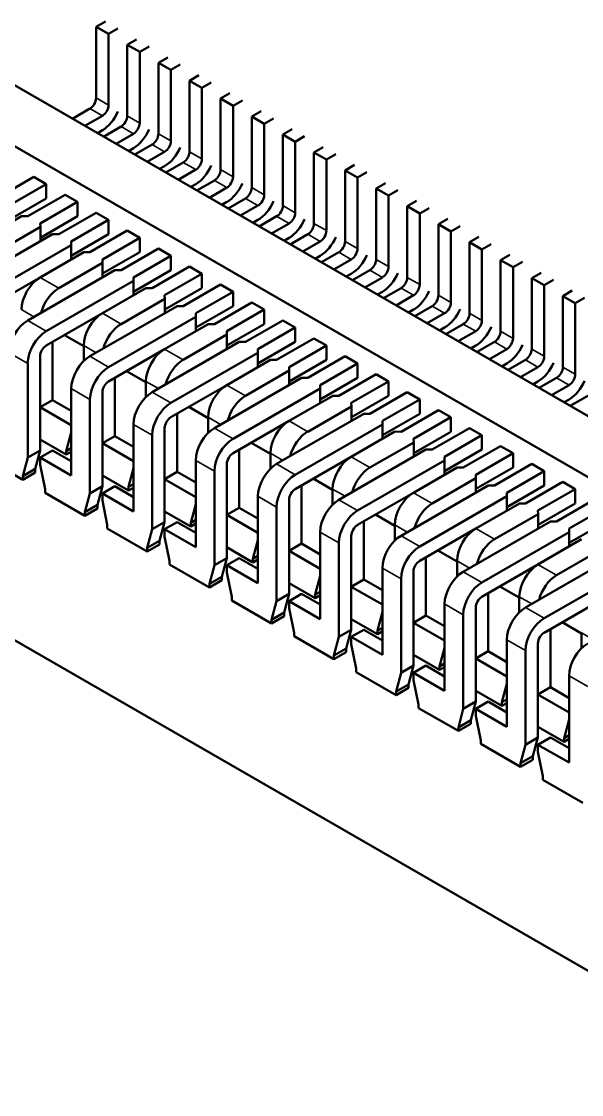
# Model space of a CAD drawing. Header units: millimetres. Extents: x 3100 to 5091, y 868 to 1900.
# Drawn here: x 3957.54 to 3963.9, y 1577.65 to 1589.85 of the extents above; entities that cross this region are included whole.
import ezdxf

# ---------------------------------------------------------------- set-up
doc = ezdxf.new("R2010")
doc.units = ezdxf.units.MM
doc.header["$LTSCALE"] = 1.8
doc.layers.add('외형선(ISO)', color=7, linetype='Continuous', lineweight=50)
doc.layers.add('좁은 외형선(ISO)', color=7, linetype='Continuous', lineweight=35)

msp = doc.modelspace()

# ---------------------------------------------------------------- linework, layer by layer
at = {"layer": '외형선(ISO)'}
for p, q in [((3958.491, 1589.854), (3958.385, 1589.792)), ((3958.385, 1588.984), (3958.385, 1589.792)), ((3958.527, 1589.711), (3958.385, 1589.792)), ((3958.527, 1589.711), (3958.633, 1589.772)), ((3958.527, 1588.903), (3958.527, 1589.711)), ((3958.739, 1589.588), (3958.845, 1589.649)), ((3958.88, 1589.507), (3958.739, 1589.588)), ((3958.739, 1588.78), (3958.739, 1589.588)), ((3958.986, 1589.568), (3958.88, 1589.507)), ((3958.88, 1588.698), (3958.88, 1589.507)), ((3959.198, 1589.445), (3959.092, 1589.384)), ((3959.234, 1589.302), (3959.092, 1589.384)), ((3959.092, 1588.576), (3959.092, 1589.384)), ((3959.234, 1589.302), (3959.34, 1589.364)), ((3986.74, 1572.221), (3957.183, 1589.286)), ((3959.234, 1588.494), (3959.234, 1589.302)), ((3959.446, 1589.18), (3959.552, 1589.241)), ((3959.587, 1589.098), (3959.446, 1589.18)), ((3959.446, 1588.372), (3959.446, 1589.18)), ((3959.693, 1589.16), (3959.587, 1589.098)), ((3959.587, 1588.29), (3959.587, 1589.098)), ((3959.905, 1589.037), (3959.799, 1588.976)), ((3959.941, 1588.894), (3959.799, 1588.976)), ((3959.799, 1588.168), (3959.799, 1588.976)), ((3956.582, 1588.939), (3986.139, 1571.874)), ((3958.314, 1588.862), (3958.116, 1588.747)), ((3959.941, 1588.894), (3960.047, 1588.955)), ((3959.941, 1588.086), (3959.941, 1588.894)), ((3958.456, 1588.78), (3958.258, 1588.666)), ((3960.153, 1588.772), (3960.259, 1588.833)), ((3960.153, 1587.964), (3960.153, 1588.772)), ((3960.294, 1588.69), (3960.153, 1588.772)), ((3960.4, 1588.751), (3960.294, 1588.69)), ((3958.456, 1588.617), (3958.399, 1588.584)), ((3958.47, 1588.543), (3958.668, 1588.658)), ((3960.294, 1587.882), (3960.294, 1588.69)), ((3960.613, 1588.629), (3960.506, 1588.568)), ((3958.809, 1588.576), (3958.611, 1588.462)), ((3960.648, 1588.486), (3960.506, 1588.568)), ((3960.506, 1587.759), (3960.506, 1588.568)), ((3960.648, 1588.486), (3960.754, 1588.547)), ((3958.753, 1588.38), (3958.809, 1588.413)), ((3959.022, 1588.453), (3958.823, 1588.339)), ((3959.163, 1588.372), (3958.965, 1588.257)), ((3960.648, 1587.678), (3960.648, 1588.486)), ((3960.86, 1588.363), (3960.966, 1588.425)), ((3959.177, 1588.135), (3959.375, 1588.249)), ((3960.86, 1587.555), (3960.86, 1588.363)), ((3961.001, 1588.282), (3960.86, 1588.363)), ((3961.108, 1588.343), (3961.001, 1588.282)), ((3961.001, 1587.474), (3961.001, 1588.282)), ((3959.163, 1588.209), (3959.106, 1588.176)), ((3959.517, 1588.168), (3959.318, 1588.053)), ((3961.32, 1588.221), (3961.214, 1588.159)), ((3961.355, 1588.078), (3961.214, 1588.159)), ((3961.214, 1587.351), (3961.214, 1588.159)), ((3961.355, 1588.078), (3961.461, 1588.139)), ((3957.254, 1587.841), (3957.678, 1588.086)), ((3957.819, 1588.004), (3957.395, 1587.759)), ((3957.819, 1588.004), (3957.678, 1588.086)), ((3957.819, 1587.841), (3957.819, 1588.004)), ((3959.46, 1587.972), (3959.517, 1588.004)), ((3959.729, 1588.045), (3959.531, 1587.931)), ((3961.355, 1587.27), (3961.355, 1588.078)), ((3961.567, 1587.955), (3961.673, 1588.016)), ((3958.032, 1587.882), (3957.607, 1587.637)), ((3958.173, 1587.8), (3958.032, 1587.882)), ((3959.87, 1587.964), (3959.672, 1587.849)), ((3961.567, 1587.147), (3961.567, 1587.955)), ((3961.709, 1587.874), (3961.567, 1587.955)), ((3961.815, 1587.935), (3961.709, 1587.874)), ((3957.395, 1587.596), (3957.819, 1587.841)), ((3958.173, 1587.8), (3957.749, 1587.555)), ((3958.173, 1587.8), (3958.173, 1587.637)), ((3959.87, 1587.8), (3959.813, 1587.768)), ((3959.884, 1587.727), (3960.082, 1587.841)), ((3960.224, 1587.759), (3960.026, 1587.645)), ((3961.709, 1587.065), (3961.709, 1587.874)), ((3962.027, 1587.812), (3961.921, 1587.751)), ((3957.537, 1587.637), (3957.042, 1587.351)), ((3957.537, 1587.637), (3957.607, 1587.637)), ((3958.173, 1587.637), (3957.751, 1587.393)), ((3957.961, 1587.433), (3958.385, 1587.678)), ((3958.527, 1587.596), (3958.385, 1587.678)), ((3960.436, 1587.637), (3960.238, 1587.523)), ((3962.062, 1587.669), (3961.921, 1587.751)), ((3961.921, 1586.943), (3961.921, 1587.751)), ((3962.062, 1587.669), (3962.168, 1587.731)), ((3962.062, 1586.861), (3962.062, 1587.669)), ((3957.254, 1587.229), (3957.751, 1587.516)), ((3957.749, 1587.555), (3957.751, 1587.516)), ((3957.751, 1587.352), (3957.751, 1587.516)), ((3958.527, 1587.596), (3958.102, 1587.351)), ((3958.527, 1587.433), (3958.527, 1587.596)), ((3960.167, 1587.563), (3960.224, 1587.596)), ((3960.577, 1587.555), (3960.379, 1587.441)), ((3962.274, 1587.547), (3962.38, 1587.608)), ((3962.416, 1587.465), (3962.274, 1587.547)), ((3962.274, 1586.739), (3962.274, 1587.547)), ((3962.522, 1587.527), (3962.416, 1587.465)), ((3957.89, 1587.433), (3956.9, 1586.861)), ((3957.961, 1587.433), (3957.89, 1587.433)), ((3958.102, 1587.188), (3958.527, 1587.433)), ((3958.739, 1587.474), (3958.314, 1587.229)), ((3958.88, 1587.392), (3958.456, 1587.147)), ((3958.88, 1587.392), (3958.739, 1587.474)), ((3958.88, 1587.392), (3958.88, 1587.229)), ((3960.577, 1587.392), (3960.52, 1587.359)), ((3960.591, 1587.318), (3960.789, 1587.433)), ((3962.416, 1586.657), (3962.416, 1587.465)), ((3962.734, 1587.404), (3962.628, 1587.343)), ((3957.112, 1586.739), (3958.102, 1587.31)), ((3958.102, 1587.31), (3958.102, 1587.351)), ((3958.102, 1587.147), (3958.102, 1587.31)), ((3958.668, 1587.025), (3959.092, 1587.27)), ((3959.234, 1587.188), (3959.092, 1587.27)), ((3960.931, 1587.351), (3960.733, 1587.237)), ((3962.769, 1587.261), (3962.628, 1587.343)), ((3962.628, 1586.535), (3962.628, 1587.343)), ((3962.769, 1587.261), (3962.875, 1587.322)), ((3958.244, 1587.229), (3957.749, 1586.943)), ((3958.244, 1587.229), (3958.314, 1587.229)), ((3958.456, 1587.147), (3958.458, 1587.108)), ((3958.88, 1587.229), (3958.458, 1586.985)), ((3959.234, 1587.188), (3958.809, 1586.943)), ((3959.234, 1587.025), (3959.234, 1587.188)), ((3960.874, 1587.155), (3960.931, 1587.188)), ((3961.143, 1587.229), (3960.945, 1587.114)), ((3961.284, 1587.147), (3961.086, 1587.033)), ((3962.769, 1586.453), (3962.769, 1587.261)), ((3962.981, 1587.139), (3963.087, 1587.2)), ((3958.597, 1587.025), (3957.607, 1586.453)), ((3957.961, 1586.82), (3958.458, 1587.108)), ((3958.458, 1586.944), (3958.458, 1587.108)), ((3958.668, 1587.025), (3958.597, 1587.025)), ((3958.809, 1586.78), (3959.234, 1587.025)), ((3959.446, 1587.065), (3959.022, 1586.82)), ((3959.587, 1586.984), (3959.446, 1587.065)), ((3961.298, 1586.91), (3961.496, 1587.025)), ((3962.981, 1586.331), (3962.981, 1587.139)), ((3963.123, 1587.057), (3962.981, 1587.139)), ((3963.229, 1587.118), (3963.123, 1587.057)), ((3963.123, 1586.249), (3963.123, 1587.057)), ((3957.749, 1586.943), (3957.112, 1586.576)), ((3957.819, 1586.331), (3958.809, 1586.902)), ((3958.809, 1586.902), (3958.809, 1586.943)), ((3958.809, 1586.739), (3958.809, 1586.902)), ((3959.587, 1586.984), (3959.163, 1586.739)), ((3959.587, 1586.984), (3959.587, 1586.82)), ((3961.284, 1586.984), (3961.228, 1586.951)), ((3961.638, 1586.943), (3961.44, 1586.829)), ((3963.441, 1586.996), (3963.335, 1586.935)), ((3963.335, 1586.126), (3963.335, 1586.935)), ((3963.476, 1586.853), (3963.335, 1586.935)), ((3963.476, 1586.853), (3963.582, 1586.914)), ((3958.951, 1586.821), (3958.456, 1586.535)), ((3958.951, 1586.821), (3959.022, 1586.82)), ((3959.587, 1586.82), (3959.165, 1586.577)), ((3959.375, 1586.616), (3959.799, 1586.861)), ((3959.941, 1586.78), (3959.517, 1586.535)), ((3959.941, 1586.78), (3959.799, 1586.861)), ((3959.941, 1586.616), (3959.941, 1586.78)), ((3961.581, 1586.747), (3961.638, 1586.78)), ((3961.85, 1586.82), (3961.652, 1586.706)), ((3963.476, 1586.045), (3963.476, 1586.853)), ((3963.688, 1586.73), (3963.795, 1586.792)), ((3958.668, 1586.412), (3959.165, 1586.699)), ((3959.163, 1586.739), (3959.165, 1586.699)), ((3959.165, 1586.536), (3959.165, 1586.699)), ((3960.153, 1586.657), (3959.729, 1586.412)), ((3960.294, 1586.576), (3960.153, 1586.657)), ((3961.991, 1586.739), (3961.793, 1586.624)), ((3963.83, 1586.649), (3963.688, 1586.73)), ((3963.688, 1585.922), (3963.688, 1586.73)), ((3963.936, 1586.71), (3963.83, 1586.649)), ((3958.456, 1586.535), (3957.819, 1586.167)), ((3959.304, 1586.616), (3958.314, 1586.045)), ((3959.375, 1586.616), (3959.304, 1586.616)), ((3959.517, 1586.371), (3959.941, 1586.616)), ((3959.517, 1586.494), (3959.517, 1586.535)), ((3960.294, 1586.576), (3959.87, 1586.331)), ((3960.294, 1586.576), (3960.294, 1586.412)), ((3961.991, 1586.576), (3961.935, 1586.543)), ((3962.005, 1586.502), (3962.204, 1586.616)), ((3962.345, 1586.535), (3962.147, 1586.42)), ((3963.83, 1585.841), (3963.83, 1586.649)), ((3958.527, 1585.922), (3959.517, 1586.494)), ((3959.658, 1586.412), (3959.163, 1586.126)), ((3959.517, 1586.331), (3959.517, 1586.494)), ((3959.658, 1586.412), (3959.729, 1586.412)), ((3960.294, 1586.412), (3959.872, 1586.169)), ((3960.082, 1586.208), (3960.506, 1586.453)), ((3960.648, 1586.371), (3960.506, 1586.453)), ((3962.557, 1586.412), (3962.359, 1586.298)), ((3959.375, 1586.004), (3959.872, 1586.291)), ((3959.87, 1586.331), (3959.872, 1586.291)), ((3959.872, 1586.128), (3959.872, 1586.291)), ((3960.648, 1586.371), (3960.224, 1586.126)), ((3960.648, 1586.208), (3960.648, 1586.371)), ((3962.288, 1586.339), (3962.345, 1586.371)), ((3962.699, 1586.331), (3962.5, 1586.216)), ((3957.89, 1585.547), (3957.89, 1586.208)), ((3958.244, 1586.159), (3958.024, 1586.286)), ((3960.012, 1586.208), (3959.022, 1585.637)), ((3960.082, 1586.208), (3960.012, 1586.208)), ((3960.224, 1585.963), (3960.648, 1586.208)), ((3960.86, 1586.249), (3960.436, 1586.004)), ((3961.001, 1586.167), (3960.86, 1586.249)), ((3962.713, 1586.094), (3962.911, 1586.208)), ((3958.244, 1586.167), (3958.244, 1585.99)), ((3959.163, 1586.126), (3958.527, 1585.759)), ((3959.234, 1585.514), (3960.224, 1586.086)), ((3960.224, 1586.086), (3960.224, 1586.126)), ((3960.224, 1585.922), (3960.224, 1586.086)), ((3961.001, 1586.167), (3960.577, 1585.922)), ((3961.001, 1586.167), (3961.001, 1586.004)), ((3962.699, 1586.167), (3962.642, 1586.135)), ((3963.052, 1586.126), (3962.854, 1586.012)), ((3957.607, 1585.963), (3957.607, 1584.893)), ((3957.749, 1586.045), (3957.749, 1584.975)), ((3960.366, 1586.004), (3959.87, 1585.718)), ((3960.366, 1586.004), (3960.436, 1586.004)), ((3961.001, 1586.004), (3960.579, 1585.76)), ((3960.789, 1585.8), (3961.214, 1586.045)), ((3961.355, 1585.963), (3960.931, 1585.718)), ((3961.355, 1585.963), (3961.214, 1586.045)), ((3961.355, 1585.8), (3961.355, 1585.963)), ((3962.995, 1585.93), (3963.052, 1585.963)), ((3963.264, 1586.004), (3963.066, 1585.89)), ((3958.951, 1585.751), (3958.731, 1585.877)), ((3960.082, 1585.596), (3960.579, 1585.883)), ((3960.577, 1585.922), (3960.579, 1585.883)), ((3960.579, 1585.719), (3960.579, 1585.883)), ((3961.567, 1585.841), (3961.143, 1585.596)), ((3961.709, 1585.759), (3961.567, 1585.841)), ((3963.406, 1585.922), (3963.207, 1585.808)), ((3958.597, 1585.138), (3958.597, 1585.8)), ((3958.951, 1585.759), (3958.951, 1585.582)), ((3959.87, 1585.718), (3959.234, 1585.351)), ((3960.719, 1585.8), (3959.729, 1585.228)), ((3960.789, 1585.8), (3960.719, 1585.8)), ((3960.931, 1585.555), (3961.355, 1585.8)), ((3960.931, 1585.677), (3960.931, 1585.718)), ((3961.709, 1585.759), (3961.284, 1585.514)), ((3961.709, 1585.759), (3961.709, 1585.596)), ((3963.406, 1585.759), (3963.349, 1585.726)), ((3963.42, 1585.685), (3963.618, 1585.8)), ((3963.759, 1585.718), (3963.561, 1585.604)), ((3958.102, 1585.677), (3958.102, 1584.689)), ((3958.456, 1585.637), (3958.456, 1584.567)), ((3959.941, 1585.106), (3960.931, 1585.677)), ((3961.073, 1585.596), (3960.577, 1585.31)), ((3960.931, 1585.514), (3960.931, 1585.677)), ((3961.073, 1585.596), (3961.143, 1585.596)), ((3961.709, 1585.596), (3961.287, 1585.352)), ((3961.496, 1585.392), (3961.921, 1585.637)), ((3962.062, 1585.555), (3961.921, 1585.637)), ((3963.971, 1585.596), (3963.773, 1585.481)), ((3957.749, 1585.465), (3957.89, 1585.547)), ((3958.102, 1585.261), (3957.749, 1585.465)), ((3958.102, 1585.424), (3957.89, 1585.547)), ((3958.314, 1585.555), (3958.314, 1584.485)), ((3959.658, 1585.342), (3959.439, 1585.469)), ((3960.789, 1585.187), (3961.287, 1585.475)), ((3961.284, 1585.514), (3961.287, 1585.475)), ((3961.287, 1585.311), (3961.287, 1585.475)), ((3962.062, 1585.555), (3961.638, 1585.31)), ((3962.062, 1585.392), (3962.062, 1585.555)), ((3963.702, 1585.522), (3963.759, 1585.555)), ((3959.304, 1584.73), (3959.304, 1585.392)), ((3959.658, 1585.351), (3959.658, 1585.173)), ((3961.426, 1585.392), (3960.436, 1584.82)), ((3961.496, 1585.392), (3961.426, 1585.392)), ((3961.638, 1585.147), (3962.062, 1585.392)), ((3962.274, 1585.432), (3961.85, 1585.187)), ((3962.416, 1585.351), (3961.991, 1585.106)), ((3962.416, 1585.351), (3962.274, 1585.432)), ((3962.416, 1585.351), (3962.416, 1585.187)), ((3958.809, 1585.269), (3958.809, 1584.281)), ((3959.163, 1585.228), (3959.163, 1584.159)), ((3960.577, 1585.31), (3959.941, 1584.943)), ((3960.648, 1584.698), (3961.638, 1585.269)), ((3961.638, 1585.269), (3961.638, 1585.31)), ((3961.638, 1585.106), (3961.638, 1585.269)), ((3962.204, 1584.983), (3962.628, 1585.228)), ((3962.769, 1585.147), (3962.628, 1585.228)), ((3958.046, 1584.926), (3957.749, 1585.097)), ((3958.046, 1584.967), (3958.102, 1585.179)), ((3958.456, 1585.057), (3958.597, 1585.138)), ((3958.809, 1585.016), (3958.597, 1585.138)), ((3959.022, 1585.147), (3959.022, 1584.077)), ((3961.78, 1585.188), (3961.284, 1584.902)), ((3961.78, 1585.188), (3961.85, 1585.187)), ((3961.991, 1585.106), (3961.994, 1585.066)), ((3962.416, 1585.187), (3961.994, 1584.944)), ((3962.769, 1585.147), (3962.345, 1584.902)), ((3962.769, 1584.983), (3962.769, 1585.147)), ((3953.577, 1585.057), (3982.568, 1568.318)), ((3957.749, 1584.975), (3957.607, 1584.893)), ((3957.692, 1584.763), (3957.749, 1584.975)), ((3957.749, 1584.893), (3957.89, 1584.975)), ((3958.102, 1584.853), (3957.89, 1584.975)), ((3958.046, 1584.967), (3958.102, 1585)), ((3958.046, 1584.967), (3958.046, 1584.926)), ((3958.102, 1584.959), (3958.046, 1584.926)), ((3958.809, 1584.853), (3958.456, 1585.057)), ((3960.012, 1584.322), (3960.012, 1584.983)), ((3960.365, 1584.934), (3960.146, 1585.061)), ((3962.133, 1584.983), (3961.143, 1584.412)), ((3961.496, 1584.779), (3961.994, 1585.066)), ((3961.994, 1584.903), (3961.994, 1585.066)), ((3962.204, 1584.983), (3962.133, 1584.983)), ((3962.345, 1584.738), (3962.769, 1584.983)), ((3962.981, 1585.024), (3962.557, 1584.779)), ((3963.123, 1584.943), (3962.981, 1585.024)), ((3957.551, 1584.64), (3957.098, 1584.902)), ((3957.551, 1584.681), (3957.607, 1584.893)), ((3958.102, 1584.689), (3957.749, 1584.893)), ((3957.749, 1584.812), (3957.749, 1584.893)), ((3959.517, 1584.861), (3959.517, 1583.873)), ((3960.365, 1584.943), (3960.365, 1584.765)), ((3961.284, 1584.902), (3960.648, 1584.534)), ((3961.355, 1584.289), (3962.345, 1584.861)), ((3962.345, 1584.861), (3962.345, 1584.902)), ((3962.345, 1584.698), (3962.345, 1584.861)), ((3963.123, 1584.943), (3962.699, 1584.698)), ((3963.123, 1584.943), (3963.123, 1584.779)), ((3957.551, 1584.681), (3957.692, 1584.763)), ((3957.692, 1584.722), (3957.551, 1584.64)), ((3957.692, 1584.763), (3957.692, 1584.722)), ((3957.749, 1584.812), (3957.805, 1584.534)), ((3958.753, 1584.559), (3958.809, 1584.771)), ((3959.163, 1584.648), (3959.304, 1584.73)), ((3959.517, 1584.608), (3959.304, 1584.73)), ((3959.729, 1584.738), (3959.729, 1583.669)), ((3959.87, 1584.82), (3959.87, 1583.75)), ((3962.487, 1584.779), (3961.991, 1584.493)), ((3962.487, 1584.779), (3962.557, 1584.779)), ((3963.123, 1584.779), (3962.701, 1584.536)), ((3962.911, 1584.575), (3963.335, 1584.82)), ((3963.476, 1584.738), (3963.052, 1584.493)), ((3963.476, 1584.738), (3963.335, 1584.82)), ((3963.476, 1584.575), (3963.476, 1584.738)), ((3957.551, 1584.64), (3957.551, 1584.681)), ((3958.753, 1584.518), (3958.456, 1584.689)), ((3958.753, 1584.559), (3958.809, 1584.591)), ((3959.517, 1584.444), (3959.163, 1584.648)), ((3961.072, 1584.526), (3960.853, 1584.653)), ((3962.204, 1584.371), (3962.701, 1584.658)), ((3962.699, 1584.698), (3962.701, 1584.658)), ((3962.701, 1584.495), (3962.701, 1584.658)), ((3963.688, 1584.616), (3963.264, 1584.371)), ((3963.83, 1584.534), (3963.688, 1584.616)), ((3957.805, 1584.493), (3957.805, 1584.534)), ((3958.258, 1584.232), (3957.805, 1584.493)), ((3958.258, 1584.273), (3958.314, 1584.485)), ((3958.456, 1584.567), (3958.314, 1584.485)), ((3958.399, 1584.354), (3958.456, 1584.567)), ((3958.456, 1584.485), (3958.597, 1584.567)), ((3958.809, 1584.281), (3958.456, 1584.485)), ((3958.456, 1584.403), (3958.456, 1584.485)), ((3958.809, 1584.444), (3958.597, 1584.567)), ((3958.753, 1584.559), (3958.753, 1584.518)), ((3958.809, 1584.55), (3958.753, 1584.518)), ((3960.719, 1583.914), (3960.719, 1584.575)), ((3961.072, 1584.534), (3961.072, 1584.357)), ((3961.991, 1584.493), (3961.355, 1584.126)), ((3962.84, 1584.575), (3961.85, 1584.004)), ((3962.911, 1584.575), (3962.84, 1584.575)), ((3963.052, 1584.33), (3963.476, 1584.575)), ((3963.052, 1584.453), (3963.052, 1584.493)), ((3963.83, 1584.534), (3963.406, 1584.289)), ((3963.83, 1584.534), (3963.83, 1584.371)), ((3958.258, 1584.273), (3958.399, 1584.354)), ((3958.399, 1584.354), (3958.399, 1584.314)), ((3958.456, 1584.403), (3958.512, 1584.126)), ((3959.46, 1584.15), (3959.517, 1584.363)), ((3960.224, 1584.453), (3960.224, 1583.464)), ((3960.577, 1584.412), (3960.577, 1583.342)), ((3962.062, 1583.881), (3963.052, 1584.453)), ((3963.194, 1584.371), (3962.699, 1584.085)), ((3963.052, 1584.289), (3963.052, 1584.453)), ((3963.194, 1584.371), (3963.264, 1584.371)), ((3963.83, 1584.371), (3963.408, 1584.127)), ((3963.618, 1584.167), (3964.042, 1584.412)), ((3958.399, 1584.314), (3958.258, 1584.232)), ((3958.258, 1584.232), (3958.258, 1584.273)), ((3959.46, 1584.11), (3959.163, 1584.281)), ((3959.87, 1584.24), (3960.012, 1584.322)), ((3960.224, 1584.036), (3959.87, 1584.24)), ((3960.224, 1584.199), (3960.012, 1584.322)), ((3960.436, 1584.33), (3960.436, 1583.26)), ((3961.779, 1584.118), (3961.56, 1584.244)), ((3962.911, 1583.963), (3963.408, 1584.25)), ((3963.406, 1584.289), (3963.408, 1584.25)), ((3963.408, 1584.086), (3963.408, 1584.25)), ((3964.183, 1584.33), (3963.759, 1584.085)), ((3958.512, 1584.085), (3958.512, 1584.126)), ((3959.163, 1584.159), (3959.022, 1584.077)), ((3959.106, 1583.946), (3959.163, 1584.159)), ((3959.163, 1584.077), (3959.304, 1584.159)), ((3959.517, 1584.036), (3959.304, 1584.159)), ((3959.46, 1584.15), (3959.517, 1584.183)), ((3959.46, 1584.15), (3959.46, 1584.11)), ((3959.517, 1584.142), (3959.46, 1584.11)), ((3961.426, 1583.505), (3961.426, 1584.167)), ((3961.779, 1584.126), (3961.779, 1583.949)), ((3963.547, 1584.167), (3962.557, 1583.595)), ((3963.618, 1584.167), (3963.547, 1584.167)), ((3963.759, 1583.922), (3964.183, 1584.167)), ((3958.965, 1583.824), (3958.512, 1584.085)), ((3958.965, 1583.865), (3959.022, 1584.077)), ((3959.517, 1583.873), (3959.163, 1584.077)), ((3959.163, 1583.995), (3959.163, 1584.077)), ((3959.163, 1583.995), (3959.22, 1583.718)), ((3960.931, 1584.044), (3960.931, 1583.056)), ((3961.284, 1584.004), (3961.284, 1582.934)), ((3962.699, 1584.085), (3962.062, 1583.718)), ((3962.769, 1583.473), (3963.759, 1584.044)), ((3963.759, 1584.044), (3963.759, 1584.085)), ((3963.759, 1583.881), (3963.759, 1584.044)), ((3958.965, 1583.865), (3959.106, 1583.946)), ((3959.106, 1583.905), (3958.965, 1583.824)), ((3958.965, 1583.824), (3958.965, 1583.865)), ((3959.106, 1583.946), (3959.106, 1583.905)), ((3960.167, 1583.701), (3959.87, 1583.873)), ((3960.167, 1583.742), (3960.224, 1583.954)), ((3960.577, 1583.832), (3960.719, 1583.914)), ((3960.931, 1583.791), (3960.719, 1583.914)), ((3961.143, 1583.922), (3961.143, 1582.852)), ((3963.901, 1583.963), (3963.406, 1583.677)), ((3959.87, 1583.75), (3959.729, 1583.669)), ((3959.814, 1583.538), (3959.87, 1583.75)), ((3959.87, 1583.669), (3960.012, 1583.75)), ((3960.224, 1583.628), (3960.012, 1583.75)), ((3960.167, 1583.742), (3960.224, 1583.775)), ((3960.167, 1583.742), (3960.167, 1583.701)), ((3960.224, 1583.734), (3960.167, 1583.701)), ((3960.931, 1583.628), (3960.577, 1583.832)), ((3962.133, 1583.097), (3962.133, 1583.759)), ((3962.486, 1583.709), (3962.267, 1583.836)), ((3964.254, 1583.759), (3963.264, 1583.187)), ((3963.618, 1583.554), (3964.115, 1583.842)), ((3959.22, 1583.677), (3959.22, 1583.718)), ((3959.672, 1583.416), (3959.22, 1583.677)), ((3959.672, 1583.456), (3959.729, 1583.669)), ((3960.224, 1583.464), (3959.87, 1583.669)), ((3959.87, 1583.587), (3959.87, 1583.669)), ((3961.638, 1583.636), (3961.638, 1582.648)), ((3962.486, 1583.718), (3962.486, 1583.54)), ((3963.406, 1583.677), (3962.769, 1583.31)), ((3963.476, 1583.065), (3964.466, 1583.636)), ((3959.672, 1583.456), (3959.814, 1583.538)), ((3959.814, 1583.497), (3959.672, 1583.416)), ((3959.814, 1583.538), (3959.814, 1583.497)), ((3959.87, 1583.587), (3959.927, 1583.309)), ((3960.874, 1583.334), (3960.931, 1583.546)), ((3961.284, 1583.424), (3961.426, 1583.505)), ((3961.638, 1583.383), (3961.426, 1583.505)), ((3961.85, 1583.514), (3961.85, 1582.444)), ((3961.991, 1583.595), (3961.991, 1582.526)), ((3959.672, 1583.416), (3959.672, 1583.456)), ((3960.874, 1583.293), (3960.577, 1583.464)), ((3960.874, 1583.334), (3960.931, 1583.367)), ((3961.638, 1583.22), (3961.284, 1583.424)), ((3963.193, 1583.301), (3962.974, 1583.428)), ((3959.927, 1583.269), (3959.927, 1583.309)), ((3960.379, 1583.007), (3959.927, 1583.269)), ((3960.379, 1583.048), (3960.436, 1583.26)), ((3960.577, 1583.342), (3960.436, 1583.26)), ((3960.521, 1583.13), (3960.577, 1583.342)), ((3960.577, 1583.26), (3960.719, 1583.342)), ((3960.931, 1583.056), (3960.577, 1583.26)), ((3960.577, 1583.179), (3960.577, 1583.26)), ((3960.931, 1583.22), (3960.719, 1583.342)), ((3960.874, 1583.334), (3960.874, 1583.293)), ((3960.931, 1583.326), (3960.874, 1583.293)), ((3962.84, 1582.689), (3962.84, 1583.35)), ((3963.193, 1583.31), (3963.193, 1583.132)), ((3964.113, 1583.269), (3963.476, 1582.901)), ((3960.379, 1583.048), (3960.521, 1583.13)), ((3960.521, 1583.13), (3960.521, 1583.089)), ((3960.577, 1583.179), (3960.634, 1582.901)), ((3961.581, 1582.926), (3961.638, 1583.138)), ((3962.345, 1583.228), (3962.345, 1582.24)), ((3962.699, 1583.187), (3962.699, 1582.117)), ((3960.521, 1583.089), (3960.379, 1583.007)), ((3960.379, 1583.007), (3960.379, 1583.048)), ((3961.581, 1582.885), (3961.284, 1583.056)), ((3961.991, 1583.015), (3962.133, 1583.097)), ((3962.345, 1582.811), (3961.991, 1583.015)), ((3962.345, 1582.975), (3962.133, 1583.097)), ((3962.557, 1583.105), (3962.557, 1582.036)), ((3963.901, 1582.893), (3963.681, 1583.02)), ((3960.634, 1582.86), (3960.634, 1582.901)), ((3961.284, 1582.934), (3961.143, 1582.852)), ((3961.228, 1582.721), (3961.284, 1582.934)), ((3961.284, 1582.852), (3961.426, 1582.934)), ((3961.638, 1582.811), (3961.426, 1582.934)), ((3961.581, 1582.926), (3961.638, 1582.958)), ((3961.581, 1582.926), (3961.581, 1582.885)), ((3961.638, 1582.917), (3961.581, 1582.885)), ((3963.547, 1582.281), (3963.547, 1582.942)), ((3963.901, 1582.901), (3963.901, 1582.724)), ((3961.086, 1582.599), (3960.634, 1582.86)), ((3961.086, 1582.64), (3961.143, 1582.852)), ((3961.638, 1582.648), (3961.284, 1582.852)), ((3961.284, 1582.77), (3961.284, 1582.852)), ((3961.284, 1582.77), (3961.341, 1582.493)), ((3963.052, 1582.82), (3963.052, 1581.831)), ((3963.406, 1582.779), (3963.406, 1581.709)), ((3961.086, 1582.64), (3961.228, 1582.721)), ((3961.228, 1582.681), (3961.086, 1582.599)), ((3961.086, 1582.599), (3961.086, 1582.64)), ((3961.228, 1582.721), (3961.228, 1582.681)), ((3962.288, 1582.477), (3961.991, 1582.648)), ((3962.288, 1582.517), (3962.345, 1582.73)), ((3962.699, 1582.607), (3962.84, 1582.689)), ((3963.052, 1582.566), (3962.84, 1582.689)), ((3963.264, 1582.697), (3963.264, 1581.627)), ((3961.991, 1582.526), (3961.85, 1582.444)), ((3961.935, 1582.313), (3961.991, 1582.526)), ((3961.991, 1582.444), (3962.133, 1582.526)), ((3962.345, 1582.403), (3962.133, 1582.526)), ((3962.288, 1582.517), (3962.345, 1582.55)), ((3962.288, 1582.517), (3962.288, 1582.477)), ((3962.345, 1582.509), (3962.288, 1582.477)), ((3963.052, 1582.403), (3962.699, 1582.607)), ((3961.341, 1582.452), (3961.341, 1582.493)), ((3961.793, 1582.191), (3961.341, 1582.452)), ((3961.793, 1582.232), (3961.85, 1582.444)), ((3962.345, 1582.24), (3961.991, 1582.444)), ((3961.991, 1582.362), (3961.991, 1582.444)), ((3963.759, 1582.411), (3963.759, 1581.423)), ((3961.793, 1582.232), (3961.935, 1582.313)), ((3961.935, 1582.272), (3961.793, 1582.191)), ((3961.935, 1582.313), (3961.935, 1582.272)), ((3961.991, 1582.362), (3962.048, 1582.085)), ((3962.996, 1582.109), (3963.052, 1582.321)), ((3963.406, 1582.199), (3963.547, 1582.281)), ((3963.759, 1582.158), (3963.547, 1582.281)), ((3961.793, 1582.191), (3961.793, 1582.232)), ((3962.996, 1582.068), (3962.699, 1582.24)), ((3962.996, 1582.109), (3963.052, 1582.142)), ((3963.759, 1581.995), (3963.406, 1582.199)), ((3962.048, 1582.044), (3962.048, 1582.085)), ((3962.501, 1581.783), (3962.048, 1582.044)), ((3962.501, 1581.823), (3962.557, 1582.036)), ((3962.699, 1582.117), (3962.557, 1582.036)), ((3962.642, 1581.905), (3962.699, 1582.117)), ((3962.699, 1582.036), (3962.84, 1582.117)), ((3963.052, 1581.831), (3962.699, 1582.036)), ((3962.699, 1581.954), (3962.699, 1582.036)), ((3963.052, 1581.995), (3962.84, 1582.117)), ((3962.996, 1582.109), (3962.996, 1582.068)), ((3963.052, 1582.101), (3962.996, 1582.068)), ((3962.501, 1581.823), (3962.642, 1581.905)), ((3962.642, 1581.905), (3962.642, 1581.864)), ((3962.699, 1581.954), (3962.755, 1581.676)), ((3963.703, 1581.701), (3963.759, 1581.913)), ((3962.642, 1581.864), (3962.501, 1581.783)), ((3962.501, 1581.783), (3962.501, 1581.823)), ((3963.703, 1581.66), (3963.406, 1581.831)), ((3962.755, 1581.636), (3962.755, 1581.676)), ((3963.406, 1581.709), (3963.264, 1581.627)), ((3963.349, 1581.497), (3963.406, 1581.709)), ((3963.406, 1581.627), (3963.547, 1581.709)), ((3963.759, 1581.587), (3963.547, 1581.709)), ((3963.703, 1581.701), (3963.759, 1581.734)), ((3963.703, 1581.701), (3963.703, 1581.66)), ((3963.759, 1581.693), (3963.703, 1581.66)), ((3963.208, 1581.374), (3962.755, 1581.636)), ((3963.208, 1581.415), (3963.264, 1581.627)), ((3963.759, 1581.423), (3963.406, 1581.627)), ((3963.406, 1581.546), (3963.406, 1581.627)), ((3963.406, 1581.546), (3963.462, 1581.268)), ((3963.208, 1581.415), (3963.349, 1581.497)), ((3963.349, 1581.456), (3963.208, 1581.374)), ((3963.208, 1581.374), (3963.208, 1581.415)), ((3963.349, 1581.497), (3963.349, 1581.456)), ((3963.462, 1581.227), (3963.462, 1581.268)), ((3963.915, 1580.966), (3963.462, 1581.227))]:
    msp.add_line(p, q, dxfattribs=at)
for centre, major_axis, start_param, end_param in [((3958.314, 1588.943), (0.05, 0.0866), 3.926991, 5.497787), ((3958.456, 1588.862), (0.05, 0.0866), 3.926991, 5.497787), ((3958.456, 1588.862), (0.15, 0.26), 3.926991, 4.912102), ((3958.668, 1588.739), (0.05, 0.0866), 3.926991, 5.497787), ((3958.809, 1588.658), (0.05, 0.0866), 3.926991, 5.497787), ((3958.809, 1588.658), (0.15, 0.26), 3.926991, 4.912102), ((3959.022, 1588.535), (0.05, 0.0866), 3.926991, 5.497787), ((3959.163, 1588.453), (0.05, 0.0866), 3.926991, 5.497787), ((3959.163, 1588.453), (0.15, 0.26), 3.926991, 4.912102), ((3959.375, 1588.331), (0.05, 0.0866), 3.926991, 5.497787), ((3959.517, 1588.249), (0.05, 0.0866), 3.926991, 5.497787), ((3959.517, 1588.249), (0.15, 0.26), 3.926991, 4.912102), ((3959.729, 1588.127), (0.05, 0.0866), 3.926991, 5.497787), ((3959.87, 1588.045), (0.05, 0.0866), 3.926991, 5.497787), ((3959.87, 1588.045), (0.15, 0.26), 3.926991, 4.912102), ((3960.082, 1587.923), (0.05, 0.0866), 3.926991, 5.497787), ((3960.224, 1587.841), (0.05, 0.0866), 3.926991, 5.497787), ((3960.224, 1587.841), (0.15, 0.26), 3.926991, 4.912102), ((3960.436, 1587.719), (0.05, 0.0866), 3.926991, 5.497787), ((3960.577, 1587.637), (0.05, 0.0866), 3.926991, 5.497787), ((3960.577, 1587.637), (0.15, 0.26), 3.926991, 4.912102), ((3960.789, 1587.514), (0.05, 0.0866), 3.926991, 5.497787), ((3960.931, 1587.433), (0.05, 0.0866), 3.926991, 5.497787), ((3960.931, 1587.433), (0.15, 0.26), 3.926991, 4.912102), ((3961.143, 1587.31), (0.05, 0.0866), 3.926991, 5.497787), ((3961.284, 1587.229), (0.05, 0.0866), 3.926991, 5.497787), ((3961.284, 1587.229), (0.15, 0.26), 3.926991, 4.912102), ((3961.496, 1587.106), (0.05, 0.0866), 3.926991, 5.497787), ((3961.638, 1587.025), (0.05, 0.0866), 3.926991, 5.497787), ((3957.749, 1586.698), (0.15, 0.26), 0.785398, 2.356194), ((3961.638, 1587.025), (0.15, 0.26), 3.926991, 4.912102), ((3961.85, 1586.902), (0.05, 0.0866), 3.926991, 5.497787), ((3957.961, 1586.576), (0.15, 0.26), 0.785398, 2.016358), ((3961.991, 1586.82), (0.05, 0.0866), 3.926991, 5.497787), ((3961.991, 1586.82), (0.15, 0.26), 3.926991, 4.912102), ((3962.204, 1586.698), (0.05, 0.0866), 3.926991, 5.497787), ((3962.345, 1586.616), (0.05, 0.0866), 3.926991, 5.497787), ((3958.456, 1586.29), (0.15, 0.26), 0.785398, 2.356194), ((3962.345, 1586.616), (0.15, 0.26), 3.926991, 4.912102), ((3962.557, 1586.494), (0.05, 0.0866), 3.926991, 5.497787), ((3957.607, 1586.208), (0.15, 0.26), 0.785398, 2.356194), ((3958.668, 1586.167), (0.15, 0.26), 0.785398, 2.016358), ((3962.699, 1586.412), (0.05, 0.0866), 3.926991, 5.497787), ((3957.819, 1586.086), (0.15, 0.26), 0.785398, 2.356194), ((3962.699, 1586.412), (0.15, 0.26), 3.926991, 4.912102), ((3962.911, 1586.29), (0.05, 0.0866), 3.926991, 5.497787), ((3963.052, 1586.208), (0.05, 0.0866), 3.926991, 5.497787), ((3963.052, 1586.208), (0.15, 0.26), 3.926991, 4.912102), ((3957.819, 1586.086), (0.05, 0.0866), 0.785398, 2.356194), ((3959.163, 1585.882), (0.15, 0.26), 0.785398, 2.356194), ((3963.264, 1586.086), (0.05, 0.0866), 3.926991, 5.497787), ((3958.314, 1585.8), (0.15, 0.26), 0.785398, 2.356194), ((3959.375, 1585.759), (0.15, 0.26), 0.785398, 2.016358), ((3963.406, 1586.004), (0.05, 0.0866), 3.926991, 5.497787), ((3963.406, 1586.004), (0.15, 0.26), 3.926991, 4.912102), ((3958.527, 1585.677), (0.15, 0.26), 0.785398, 2.356194), ((3963.618, 1585.882), (0.05, 0.0866), 3.926991, 5.497787), ((3963.759, 1585.8), (0.05, 0.0866), 3.926991, 5.497787), ((3958.527, 1585.677), (0.05, 0.0866), 0.785398, 2.356194), ((3959.87, 1585.473), (0.15, 0.26), 0.785398, 2.356194), ((3963.759, 1585.8), (0.15, 0.26), 3.926991, 4.912102), ((3959.022, 1585.392), (0.15, 0.26), 0.785398, 2.356194), ((3960.082, 1585.351), (0.15, 0.26), 0.785398, 2.016358), ((3959.234, 1585.269), (0.15, 0.26), 0.785398, 2.356194), ((3959.234, 1585.269), (0.05, 0.0866), 0.785398, 2.356194), ((3959.729, 1584.983), (0.15, 0.26), 0.785398, 2.356194), ((3960.577, 1585.065), (0.15, 0.26), 0.785398, 2.356194), ((3959.941, 1584.861), (0.15, 0.26), 0.785398, 2.356194), ((3960.789, 1584.943), (0.15, 0.26), 0.785398, 2.016358), ((3959.941, 1584.861), (0.05, 0.0866), 0.785398, 2.356194), ((3961.284, 1584.657), (0.15, 0.26), 0.785398, 2.356194), ((3960.436, 1584.575), (0.15, 0.26), 0.785398, 2.356194), ((3961.496, 1584.534), (0.15, 0.26), 0.785398, 2.016358), ((3960.648, 1584.453), (0.15, 0.26), 0.785398, 2.356194), ((3960.648, 1584.453), (0.05, 0.0866), 0.785398, 2.356194), ((3961.991, 1584.249), (0.15, 0.26), 0.785398, 2.356194), ((3961.143, 1584.167), (0.15, 0.26), 0.785398, 2.356194), ((3962.204, 1584.126), (0.15, 0.26), 0.785398, 2.016358), ((3961.355, 1584.044), (0.15, 0.26), 0.785398, 2.356194), ((3961.355, 1584.044), (0.05, 0.0866), 0.785398, 2.356194), ((3961.85, 1583.759), (0.15, 0.26), 0.785398, 2.356194), ((3962.699, 1583.84), (0.15, 0.26), 0.785398, 2.356194), ((3962.062, 1583.636), (0.15, 0.26), 0.785398, 2.356194), ((3962.911, 1583.718), (0.15, 0.26), 0.785398, 2.016358), ((3962.062, 1583.636), (0.05, 0.0866), 0.785398, 2.356194), ((3963.406, 1583.432), (0.15, 0.26), 0.785398, 2.356194), ((3962.557, 1583.35), (0.15, 0.26), 0.785398, 2.356194), ((3963.618, 1583.31), (0.15, 0.26), 0.785398, 2.016358), ((3962.769, 1583.228), (0.15, 0.26), 0.785398, 2.356194), ((3962.769, 1583.228), (0.05, 0.0866), 0.785398, 2.356194), ((3963.264, 1582.942), (0.15, 0.26), 0.785398, 2.356194), ((3963.476, 1582.82), (0.15, 0.26), 0.785398, 2.356194), ((3963.476, 1582.82), (0.05, 0.0866), 0.785398, 2.356194), ((3963.971, 1582.534), (0.15, 0.26), 0.785398, 2.356194)]:
    msp.add_ellipse(centre, major_axis=major_axis, ratio=0.57735, start_param=start_param, end_param=end_param, dxfattribs=at)
at = {"layer": '좁은 외형선(ISO)'}
for p, q in [((3958.527, 1588.903), (3958.385, 1588.984)), ((3958.314, 1588.862), (3958.456, 1588.78)), ((3958.88, 1588.698), (3958.739, 1588.78)), ((3958.668, 1588.658), (3958.809, 1588.576)), ((3959.234, 1588.494), (3959.092, 1588.576)), ((3959.022, 1588.453), (3959.163, 1588.372)), ((3959.587, 1588.29), (3959.446, 1588.372)), ((3959.375, 1588.249), (3959.517, 1588.168)), ((3959.941, 1588.086), (3959.799, 1588.168)), ((3959.729, 1588.045), (3959.87, 1587.964)), ((3960.294, 1587.882), (3960.153, 1587.964)), ((3960.082, 1587.841), (3960.224, 1587.759)), ((3960.648, 1587.678), (3960.506, 1587.759)), ((3960.436, 1587.637), (3960.577, 1587.555)), ((3961.001, 1587.474), (3960.86, 1587.555)), ((3960.789, 1587.433), (3960.931, 1587.351)), ((3961.355, 1587.27), (3961.214, 1587.351)), ((3961.143, 1587.229), (3961.284, 1587.147)), ((3961.709, 1587.065), (3961.567, 1587.147)), ((3961.496, 1587.025), (3961.638, 1586.943)), ((3957.749, 1586.943), (3957.961, 1586.82)), ((3962.062, 1586.861), (3961.921, 1586.943)), ((3961.85, 1586.82), (3961.991, 1586.739)), ((3962.416, 1586.657), (3962.274, 1586.739)), ((3957.678, 1586.494), (3957.537, 1586.576)), ((3958.456, 1586.535), (3958.668, 1586.412)), ((3962.204, 1586.616), (3962.345, 1586.535)), ((3962.769, 1586.453), (3962.628, 1586.535)), ((3957.819, 1586.331), (3957.607, 1586.453)), ((3962.557, 1586.412), (3962.699, 1586.331)), ((3963.123, 1586.249), (3962.981, 1586.331)), ((3962.911, 1586.208), (3963.052, 1586.126)), ((3957.607, 1585.963), (3957.395, 1586.086)), ((3958.385, 1586.086), (3958.244, 1586.167)), ((3959.163, 1586.126), (3959.375, 1586.004)), ((3963.476, 1586.045), (3963.335, 1586.126)), ((3958.527, 1585.922), (3958.314, 1586.045)), ((3963.264, 1586.004), (3963.406, 1585.922)), ((3963.83, 1585.841), (3963.688, 1585.922)), ((3959.092, 1585.677), (3958.951, 1585.759)), ((3959.87, 1585.718), (3960.082, 1585.596)), ((3963.618, 1585.8), (3963.759, 1585.718)), ((3958.314, 1585.555), (3958.102, 1585.677)), ((3959.234, 1585.514), (3959.022, 1585.637)), ((3959.799, 1585.269), (3959.658, 1585.351)), ((3959.022, 1585.147), (3958.809, 1585.269)), ((3959.941, 1585.106), (3959.729, 1585.228)), ((3960.577, 1585.31), (3960.789, 1585.187)), ((3959.729, 1584.738), (3959.517, 1584.861)), ((3960.506, 1584.861), (3960.365, 1584.943)), ((3961.284, 1584.902), (3961.496, 1584.779)), ((3960.648, 1584.698), (3960.436, 1584.82)), ((3961.214, 1584.453), (3961.072, 1584.534)), ((3961.991, 1584.493), (3962.204, 1584.371)), ((3960.436, 1584.33), (3960.224, 1584.453)), ((3961.355, 1584.289), (3961.143, 1584.412)), ((3961.921, 1584.044), (3961.779, 1584.126)), ((3961.143, 1583.922), (3960.931, 1584.044)), ((3962.062, 1583.881), (3961.85, 1584.004)), ((3962.699, 1584.085), (3962.911, 1583.963)), ((3961.85, 1583.514), (3961.638, 1583.636)), ((3962.628, 1583.636), (3962.486, 1583.718)), ((3963.406, 1583.677), (3963.618, 1583.554)), ((3962.769, 1583.473), (3962.557, 1583.595)), ((3963.335, 1583.228), (3963.193, 1583.31)), ((3962.557, 1583.105), (3962.345, 1583.228)), ((3963.476, 1583.065), (3963.264, 1583.187)), ((3964.042, 1582.82), (3963.901, 1582.901)), ((3963.264, 1582.697), (3963.052, 1582.82)), ((3963.971, 1582.289), (3963.759, 1582.411))]:
    msp.add_line(p, q, dxfattribs=at)

doc.saveas('drawing.dxf')
